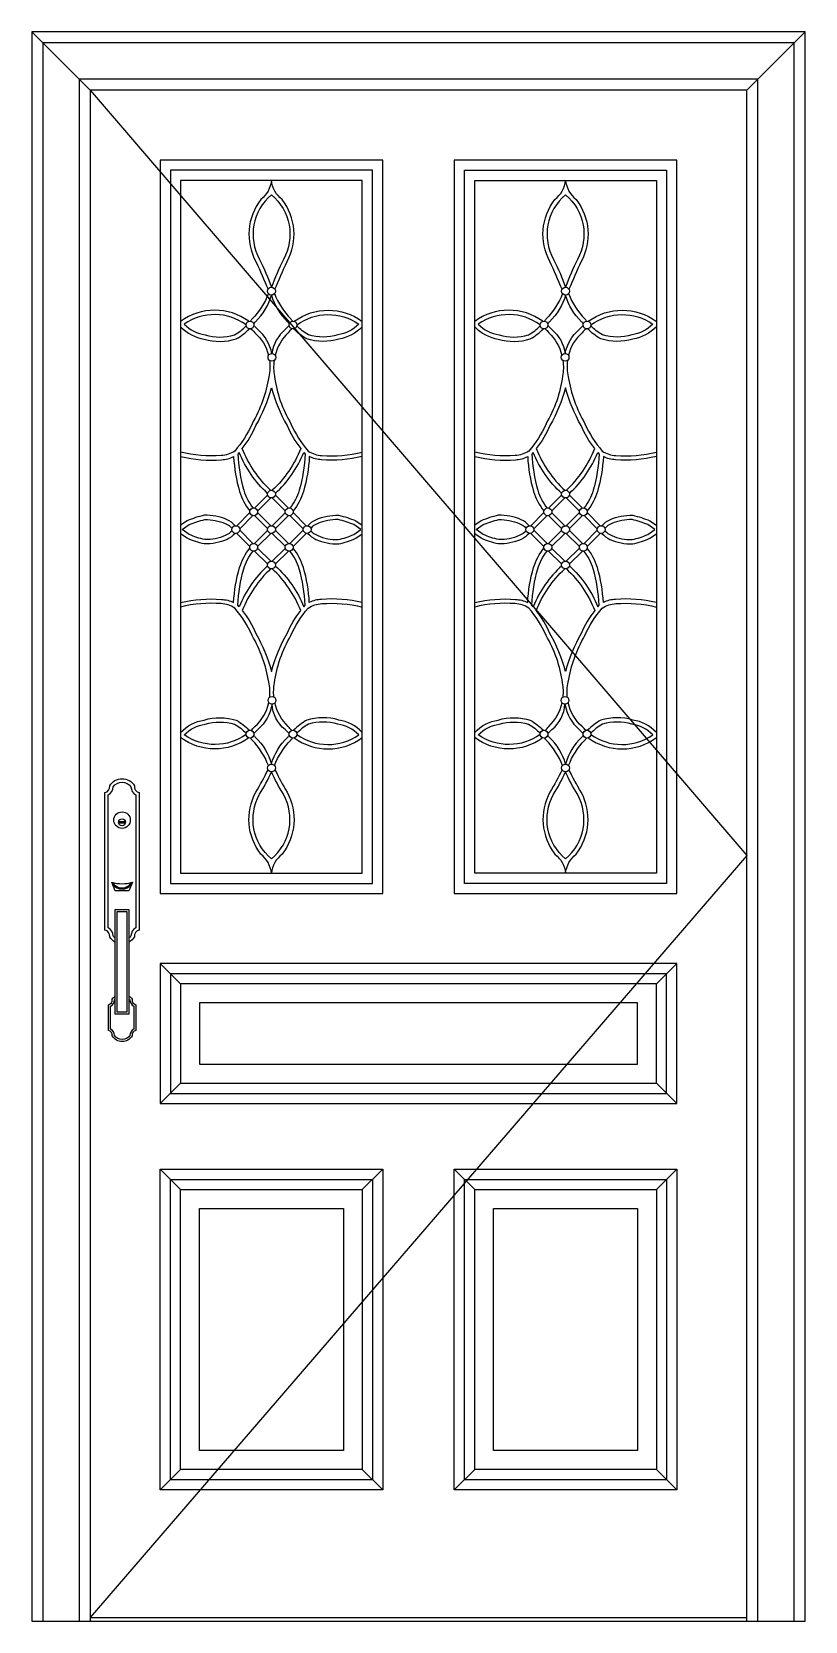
# Model space of a CAD drawing. Header units: metres. Extents: x 877 to 1937, y 764 to 2944.
import ezdxf

# ---------------------------------------------------------------- set-up
doc = ezdxf.new("R2010")
doc.units = ezdxf.units.M
for name, color, linetype in [('2', 2, 'Continuous'), ('3', 3, 'Continuous'), ('4', 4, 'Continuous'), ('6', 6, 'Continuous'), ('7', 7, 'Continuous')]:
    doc.layers.add(name, color=color, linetype=linetype)

msp = doc.modelspace()

# ---------------------------------------------------------------- linework, layer by layer
at = {"layer": '2'}
msp.add_line((877.36, 764.41), (1937.36, 764.41), dxfattribs=at)
at = {"layer": '3'}
for p, q in [((957.36, 2864.41), (877.36, 2944.41)), ((1857.36, 2864.41), (1937.36, 2944.41)), ((996.45, 1861.11), (1005.68, 1861.11)), ((996.45, 1859.23), (1005.68, 1859.23)), ((1081.36, 1638.41), (1053.36, 1666.41)), ((1733.36, 1638.41), (1761.36, 1666.41)), ((1081.36, 1502.41), (1053.36, 1474.41)), ((1733.36, 1502.41), (1761.36, 1474.41)), ((1081.36, 1356.41), (1053.36, 1384.41)), ((1330.36, 1356.41), (1358.36, 1384.41)), ((1484.36, 1356.41), (1456.36, 1384.41)), ((1733.36, 1356.41), (1761.36, 1384.41)), ((1081.36, 972.41), (1053.36, 944.41)), ((1330.36, 972.41), (1358.36, 944.41)), ((1484.36, 972.41), (1456.36, 944.41)), ((1733.36, 972.41), (1761.36, 944.41)), ((957.36, 769.41), (1857.36, 769.41))]:
    msp.add_line(p, q, dxfattribs=at)
for points in [[(1922.36, 764.41), (1922.36, 2929.41), (892.36, 2929.41), (892.36, 764.41)], [(1872.36, 764.41), (1872.36, 2879.41), (942.36, 2879.41), (942.36, 764.41)], [(957.36, 2864.41), (1857.36, 1814.41), (957.36, 769.41)], [(1182.6, 2291.21), (1200.64, 2309.25)], [(1204.82, 2305.08), (1186.78, 2287.04)], [(1224.95, 2287.04), (1206.9, 2305.08)], [(1229.13, 2291.21), (1211.09, 2309.25)], [(1585.6, 2291.21), (1603.64, 2309.25)], [(1589.78, 2287.04), (1607.82, 2305.08)], [(1609.9, 2305.08), (1627.95, 2287.04)], [(1632.13, 2291.21), (1614.09, 2309.25)], [(1176.33, 2284.94), (1158.25, 2266.86)], [(1180.51, 2280.76), (1162.26, 2262.51)], [(1200.64, 2262.73), (1182.6, 2280.76)], [(1186.78, 2284.94), (1204.82, 2266.9)], [(1206.91, 2266.9), (1224.95, 2284.94)], [(1229.13, 2280.76), (1211.09, 2262.73)], [(1249.47, 2262.51), (1231.22, 2280.76)], [(1235.4, 2284.94), (1253.48, 2266.86)], [(1579.33, 2284.94), (1561.25, 2266.86)], [(1565.26, 2262.51), (1583.51, 2280.76)], [(1585.6, 2280.76), (1603.64, 2262.73)], [(1607.82, 2266.9), (1589.78, 2284.94)], [(1627.95, 2284.94), (1609.91, 2266.9)], [(1614.09, 2262.73), (1632.13, 2280.76)], [(1634.22, 2280.76), (1652.47, 2262.51)], [(1638.4, 2284.94), (1656.48, 2266.86)], [(1176.33, 2238.42), (1158.25, 2256.5)], [(1162.26, 2260.84), (1180.51, 2242.59)], [(1182.6, 2242.59), (1200.64, 2260.63)], [(1186.78, 2238.42), (1204.82, 2256.45)], [(1206.91, 2256.45), (1224.95, 2238.42)], [(1211.09, 2260.63), (1229.13, 2242.59)], [(1231.22, 2242.59), (1249.47, 2260.84)], [(1235.4, 2238.42), (1253.48, 2256.5)], [(1579.33, 2238.42), (1561.25, 2256.5)], [(1583.51, 2242.59), (1565.26, 2260.84)], [(1603.64, 2260.63), (1585.6, 2242.59)], [(1607.82, 2256.45), (1589.78, 2238.42)], [(1627.95, 2238.42), (1609.91, 2256.45)], [(1632.13, 2242.59), (1614.09, 2260.63)], [(1652.47, 2260.84), (1634.22, 2242.59)], [(1638.4, 2238.42), (1656.48, 2256.5)], [(1182.6, 2232.14), (1200.64, 2214.1)], [(1204.82, 2218.28), (1186.78, 2236.32)], [(1224.95, 2236.32), (1206.9, 2218.28)], [(1229.13, 2232.14), (1211.09, 2214.1)], [(1585.6, 2232.14), (1603.64, 2214.1)], [(1589.78, 2236.32), (1607.82, 2218.28)], [(1609.9, 2218.28), (1627.95, 2236.32)], [(1632.13, 2232.14), (1614.09, 2214.1)]]:
    msp.add_lwpolyline(points, dxfattribs=at)
for points in [[(1067.36, 1776.41), (1344.36, 1776.41), (1344.36, 2754.41), (1067.36, 2754.41)], [(1747.36, 1776.41), (1470.36, 1776.41), (1470.36, 2754.41), (1747.36, 2754.41)], [(994.47, 1599.64), (994.47, 1737.85), (1007.66, 1737.85), (1007.66, 1599.64)], [(1067.36, 1652.41), (1067.36, 1488.41), (1747.36, 1488.41), (1747.36, 1652.41)], [(1344.36, 958.41), (1067.36, 958.41), (1067.36, 1370.41), (1344.36, 1370.41)], [(1470.36, 1370.41), (1747.36, 1370.41), (1747.36, 958.41), (1470.36, 958.41)]]:
    msp.add_lwpolyline(points, close=True, dxfattribs=at)
for points in [[(1210.56, 2591.17, -0.01), (1227.25, 2629.26, 0.3), (1220.32, 2714.46, -0.2), (1205.86, 2740.41, -0.2), (1191.4, 2714.46, 0.3), (1184.48, 2629.26, -0.01), (1201.17, 2591.17, -0.02)], [(1604.17, 2591.17, 0.01), (1587.48, 2629.26, -0.3), (1594.4, 2714.46, 0.2), (1608.86, 2740.41, 0.2), (1623.32, 2714.46, -0.3), (1630.25, 2629.26, 0.01), (1613.56, 2591.17, 0.02)], [(1205.86, 2720.89, 0.36), (1189.6, 2632.2, -0.03), (1205.86, 2593.98, -0.02)], [(1205.86, 2720.89, -0.36), (1222.13, 2632.2, 0.03), (1205.86, 2593.98, 0.02)], [(1608.86, 2720.89, 0.36), (1592.6, 2632.2, -0.03), (1608.86, 2593.98, -0.02)], [(1608.86, 2720.89, -0.36), (1625.13, 2632.2, 0.03), (1608.86, 2593.98, 0.02)], [(1201.61, 2585.43, -0.11), (1179.23, 2550.57, -0.01), (1177.02, 2547.59, -0.01)], [(1181.57, 2543.81, 0.01), (1183.75, 2546.74, 0.14), (1205.86, 2583.32)], [(1205.86, 2583.32, 0.14), (1227.98, 2546.74, 0.01), (1230.16, 2543.81, 0.01)], [(1210.11, 2585.43, 0.11), (1232.5, 2550.57, 0.01), (1234.71, 2547.59, 0.01)], [(1604.61, 2585.43, -0.11), (1582.23, 2550.57, -0.01), (1580.02, 2547.59, -0.01)], [(1608.86, 2583.32, -0.14), (1586.75, 2546.74, -0.01), (1584.57, 2543.81, -0.01)], [(1633.16, 2543.81, -0.01), (1630.98, 2546.74, -0.14), (1608.86, 2583.32)], [(1613.11, 2585.43, 0.11), (1635.5, 2550.57, 0.01), (1637.71, 2547.59, 0.01)], [(1174.63, 2547.3, 0.33), (1081.36, 2547.01)], [(1171.13, 2542.53, 0.32), (1086.29, 2543.27, 0.16), (1115.01, 2528.66, 0.15), (1155.21, 2528.66, 0.07), (1171.28, 2541.05, 0.07)], [(1237.1, 2547.3, -0.33), (1330.36, 2547.01)], [(1240.59, 2542.53, -0.32), (1325.43, 2543.27, -0.16), (1296.72, 2528.66, -0.15), (1256.52, 2528.66, -0.07), (1240.45, 2541.05, -0.07)], [(1577.63, 2547.3, 0.33), (1484.36, 2547.01)], [(1574.13, 2542.53, 0.32), (1489.29, 2543.27, 0.16), (1518.01, 2528.66, 0.15), (1558.21, 2528.66, 0.07), (1574.28, 2541.05, 0.07)], [(1640.1, 2547.3, -0.33), (1733.36, 2547.01)], [(1643.59, 2542.53, -0.32), (1728.43, 2543.27, -0.16), (1699.72, 2528.66, -0.15), (1659.52, 2528.66, -0.07), (1643.45, 2541.05, -0.07)], [(1081.36, 2539.87, 0.16), (1113.69, 2522.89, 0.15), (1157.58, 2523.22, 0.07), (1175.61, 2537.03, 0.07)], [(1177.77, 2537.13, -0.03), (1183.09, 2531.72, -0.15), (1201.89, 2500.68, -0.15)], [(1230, 2541.51, 0.02), (1224.43, 2535.88, 0.19), (1206.43, 2503.22, 0.17), (1187.29, 2535.88, 0.02), (1181.73, 2541.51)], [(1233.95, 2537.13, 0.03), (1228.63, 2531.72, 0.14), (1210.87, 2500.82, 0.14)], [(1330.36, 2539.87, -0.16), (1298.04, 2522.89, -0.15), (1254.15, 2523.22, -0.07), (1236.11, 2537.03, -0.07)], [(1484.36, 2539.87, 0.16), (1516.69, 2522.89, 0.15), (1560.58, 2523.22, 0.07), (1578.61, 2537.03, 0.07)], [(1580.77, 2537.13, -0.03), (1586.09, 2531.72, -0.14), (1603.85, 2500.82, -0.14)], [(1584.73, 2541.51, -0.02), (1590.29, 2535.88, -0.19), (1608.3, 2503.22, -0.17), (1627.43, 2535.88, -0.02), (1633, 2541.51)], [(1636.95, 2537.13, 0.03), (1631.63, 2531.72, 0.15), (1612.84, 2500.68, 0.15)], [(1733.36, 2539.87, -0.16), (1701.04, 2522.89, -0.15), (1657.15, 2523.22, -0.07), (1639.11, 2537.03, -0.07)], [(1203.26, 2493.6, -0.09), (1202.16, 2470.94, -0.09), (1179.2, 2406.86, -0.08), (1155.43, 2369.31, -0.13), (1136.86, 2363.27, -0.08), (1081.36, 2367.95, -0.08)], [(1209.42, 2493.48, 0.08), (1209.9, 2472.07, 0.1), (1232.53, 2406.86, 0.08), (1256.29, 2369.31, 0.13), (1274.87, 2363.27, 0.08), (1330.36, 2367.95, 0.08)], [(1605.3, 2493.48, -0.08), (1604.83, 2472.07, -0.1), (1582.2, 2406.86, -0.08), (1558.43, 2369.31, -0.13), (1539.86, 2363.27, -0.08), (1484.36, 2367.95, -0.08)], [(1611.46, 2493.6, 0.09), (1612.57, 2470.94, 0.09), (1635.53, 2406.86, 0.08), (1659.29, 2369.31, 0.13), (1677.87, 2363.27, 0.08), (1733.36, 2367.95, 0.08)], [(1204.73, 2315.51, -0.11), (1165.85, 2372.72, 0.06), (1184.5, 2404.25, 0.06), (1205.86, 2456.22), (1205.86, 2456.22, 0.06), (1227.22, 2404.25, 0.06), (1245.87, 2372.72, -0.11), (1207, 2315.51, -0.11)], [(1610, 2315.51, 0.11), (1648.87, 2372.72, -0.06), (1630.22, 2404.25, -0.06), (1608.86, 2456.22), (1608.86, 2456.22, -0.06), (1587.5, 2404.25, -0.06), (1568.85, 2372.72, 0.11), (1607.73, 2315.51, 0.11)], [(1081.36, 2361.86, 0.08), (1137.29, 2357.37, 0.1), (1154, 2361.77, 0.06), (1162.11, 2313.92, 0.1), (1176.36, 2287.18)], [(1200.62, 2311.26, -0.11), (1161.6, 2367.43), (1159.75, 2365.27, 0.06), (1167.78, 2315.57, 0.1), (1180.65, 2291.24, 0.1)], [(1211.11, 2311.26, 0.11), (1250.12, 2367.43), (1251.97, 2365.27, -0.06), (1243.95, 2315.57, -0.1), (1231.08, 2291.24, -0.1)], [(1330.36, 2361.86, -0.08), (1274.44, 2357.37, -0.1), (1257.72, 2361.77, -0.06), (1249.62, 2313.92, -0.1), (1235.37, 2287.18)], [(1484.36, 2361.86, 0.08), (1540.29, 2357.37, 0.1), (1557, 2361.77, 0.06), (1565.11, 2313.92, 0.1), (1579.36, 2287.18)], [(1603.62, 2311.26, -0.11), (1564.6, 2367.43), (1562.75, 2365.27, 0.06), (1570.78, 2315.57, 0.1), (1583.65, 2291.24, 0.1)], [(1614.11, 2311.26, 0.11), (1653.12, 2367.43), (1654.97, 2365.27, -0.06), (1646.95, 2315.57, -0.1), (1634.08, 2291.24, -0.1)], [(1733.36, 2361.86, -0.08), (1677.44, 2357.37, -0.1), (1660.72, 2361.77, -0.06), (1652.62, 2313.92, -0.1), (1638.37, 2287.18)], [(1155.91, 2266.9, 0.1), (1145.03, 2275.22, 0.11), (1113.73, 2281.29, 0.05), (1090.3, 2273.64), (1081.36, 2267.64)], [(1083.28, 2261.79), (1093.14, 2268.43, -0.05), (1114.46, 2275.4, -0.11), (1142.53, 2269.86, -0.13), (1151.88, 2263.2, -0.13)], [(1255.82, 2266.9, -0.1), (1266.7, 2275.22, -0.11), (1298, 2281.29, -0.05), (1321.42, 2273.64), (1330.36, 2267.64)], [(1328.44, 2261.79), (1318.59, 2268.43, 0.05), (1297.27, 2275.4, 0.11), (1269.2, 2269.86, 0.13), (1259.84, 2263.2, 0.13)], [(1558.91, 2266.9, 0.1), (1548.03, 2275.22, 0.11), (1516.73, 2281.29, 0.05), (1493.3, 2273.64), (1484.36, 2267.64)], [(1486.28, 2261.79), (1496.14, 2268.43, -0.05), (1517.46, 2275.4, -0.11), (1545.53, 2269.86, -0.13), (1554.88, 2263.2, -0.13)], [(1658.82, 2266.9, -0.1), (1669.7, 2275.22, -0.11), (1701, 2281.29, -0.05), (1724.42, 2273.64), (1733.36, 2267.64)], [(1731.44, 2261.79), (1721.59, 2268.43, 0.05), (1700.27, 2275.4, 0.11), (1672.2, 2269.86, 0.13), (1662.84, 2263.2, 0.13)], [(1155.91, 2256.46, -0.1), (1145.03, 2248.14, -0.11), (1113.73, 2242.06, -0.05), (1090.3, 2249.71), (1081.36, 2255.72)], [(1151.88, 2260.16, -0.13), (1142.53, 2253.49, -0.11), (1114.46, 2247.95, -0.05), (1093.14, 2254.92), (1083.28, 2261.56)], [(1255.82, 2256.46, 0.1), (1266.7, 2248.14, 0.11), (1298, 2242.06, 0.05), (1321.42, 2249.71), (1330.36, 2255.72)], [(1259.84, 2260.16, 0.13), (1269.2, 2253.49, 0.11), (1297.27, 2247.95, 0.05), (1318.59, 2254.92), (1328.44, 2261.56)], [(1558.91, 2256.46, -0.1), (1548.03, 2248.14, -0.11), (1516.73, 2242.06, -0.05), (1493.3, 2249.71), (1484.36, 2255.72)], [(1554.88, 2260.16, -0.13), (1545.53, 2253.49, -0.11), (1517.46, 2247.95, -0.05), (1496.14, 2254.92), (1486.28, 2261.56)], [(1658.82, 2256.46, 0.1), (1669.7, 2248.14, 0.11), (1701, 2242.06, 0.05), (1724.42, 2249.71), (1733.36, 2255.72)], [(1662.84, 2260.16, 0.13), (1672.2, 2253.49, 0.11), (1700.27, 2247.95, 0.05), (1721.59, 2254.92), (1731.44, 2261.56)], [(1081.36, 2161.5, -0.08), (1137.29, 2165.98, -0.1), (1154, 2161.58, -0.06), (1162.11, 2209.43, -0.1), (1176.36, 2236.18)], [(1200.62, 2212.09, 0.11), (1161.6, 2155.92), (1159.75, 2158.08, -0.06), (1167.78, 2207.78, -0.1), (1180.65, 2232.12, -0.1)], [(1211.11, 2212.09, -0.11), (1250.12, 2155.92), (1251.97, 2158.08, 0.06), (1243.95, 2207.78, 0.1), (1231.08, 2232.12, 0.1)], [(1330.36, 2161.5, 0.08), (1274.44, 2165.98, 0.1), (1257.72, 2161.58, 0.06), (1249.62, 2209.43, 0.1), (1235.37, 2236.18)], [(1484.36, 2161.5, -0.08), (1540.29, 2165.98, -0.1), (1557, 2161.58, -0.06), (1565.11, 2209.43, -0.1), (1579.36, 2236.18)], [(1603.62, 2212.09, 0.11), (1564.6, 2155.92), (1562.75, 2158.08, -0.06), (1570.78, 2207.78, -0.1), (1583.65, 2232.12, -0.1)], [(1614.11, 2212.09, -0.11), (1653.12, 2155.92), (1654.97, 2158.08, 0.06), (1646.95, 2207.78, 0.1), (1634.08, 2232.12, 0.1)], [(1733.36, 2161.5, 0.08), (1677.44, 2165.98, 0.1), (1660.72, 2161.58, 0.06), (1652.62, 2209.43, 0.1), (1638.37, 2236.18)], [(1204.73, 2207.84, 0.11), (1165.85, 2150.64, -0.06), (1184.5, 2119.11, -0.06), (1205.86, 2067.13), (1205.86, 2067.13, -0.06), (1227.22, 2119.11, -0.06), (1245.87, 2150.64, 0.11), (1207, 2207.84, 0.11)], [(1610, 2207.84, -0.11), (1648.87, 2150.64, 0.06), (1630.22, 2119.11, 0.06), (1608.86, 2067.13), (1608.86, 2067.13, 0.06), (1587.5, 2119.11, 0.06), (1568.85, 2150.64, -0.11), (1607.73, 2207.84, -0.11)], [(1203.5, 2031.76, 0.08), (1202.16, 2052.42, 0.09), (1179.2, 2116.49, 0.08), (1155.43, 2154.05, 0.13), (1136.86, 2160.09, 0.08), (1081.36, 2155.41, 0.08)], [(1209.15, 2032.1, -0.07), (1209.9, 2051.28, -0.1), (1232.53, 2116.49, -0.08), (1256.29, 2154.05, -0.13), (1274.87, 2160.09, -0.08), (1330.36, 2155.41, -0.08)], [(1605.58, 2032.1, 0.07), (1604.83, 2051.28, 0.1), (1582.2, 2116.49, 0.08), (1558.43, 2154.05, 0.13), (1539.86, 2160.09, 0.08), (1484.36, 2155.41, 0.08)], [(1611.23, 2031.76, -0.08), (1612.57, 2052.42, -0.09), (1635.53, 2116.49, -0.08), (1659.29, 2154.05, -0.13), (1677.87, 2160.09, -0.08), (1733.36, 2155.41, -0.08)], [(1177.77, 1986.23, 0.03), (1183.09, 1991.64, 0.16), (1202.28, 2024.3, 0.16)], [(1230, 1981.84, -0.02), (1224.43, 1987.47, -0.21), (1206.6, 2022.09, -0.17), (1187.29, 1987.47, -0.02), (1181.73, 1981.84)], [(1233.95, 1986.23, -0.03), (1228.63, 1991.64, -0.14), (1210.55, 2023.85, -0.14)], [(1580.77, 1986.23, 0.03), (1586.09, 1991.64, 0.14), (1604.17, 2023.85, 0.14)], [(1584.73, 1981.84, 0.02), (1590.29, 1987.47, 0.21), (1608.13, 2022.09, 0.17), (1627.43, 1987.47, 0.02), (1633, 1981.84)], [(1636.95, 1986.23, -0.03), (1631.63, 1991.64, -0.16), (1612.45, 2024.3, -0.16)], [(1081.36, 1983.49, -0.16), (1113.69, 2000.47, -0.15), (1157.58, 2000.14, -0.07), (1175.61, 1986.33, -0.07)], [(1171.13, 1980.82, -0.32), (1086.29, 1980.09, -0.16), (1115.01, 1994.69, -0.15), (1155.21, 1994.69, -0.07), (1171.28, 1982.31, -0.07)], [(1330.36, 1983.49, 0.16), (1298.04, 2000.47, 0.15), (1254.15, 2000.14, 0.07), (1236.11, 1986.33, 0.07)], [(1240.59, 1980.82, 0.32), (1325.43, 1980.09, 0.16), (1296.72, 1994.69, 0.15), (1256.52, 1994.69, 0.07), (1240.45, 1982.31, 0.07)], [(1484.36, 1983.49, -0.16), (1516.69, 2000.47, -0.15), (1560.58, 2000.14, -0.07), (1578.61, 1986.33, -0.07)], [(1574.13, 1980.82, -0.32), (1489.29, 1980.09, -0.16), (1518.01, 1994.69, -0.15), (1558.21, 1994.69, -0.07), (1574.28, 1982.31, -0.07)], [(1733.36, 1983.49, 0.16), (1701.04, 2000.47, 0.15), (1657.15, 2000.14, 0.07), (1639.11, 1986.33, 0.07)], [(1643.59, 1980.82, 0.32), (1728.43, 1980.09, 0.16), (1699.72, 1994.69, 0.15), (1659.52, 1994.69, 0.07), (1643.45, 1982.31, 0.07)], [(1174.63, 1976.06, -0.33), (1081.36, 1976.35)], [(1201.61, 1937.92, 0.11), (1179.23, 1972.78, 0.01), (1177.02, 1975.76, 0.01)], [(1181.57, 1979.54, -0.01), (1183.75, 1976.62, -0.14), (1205.86, 1940.04)], [(1205.86, 1940.04, -0.14), (1227.98, 1976.62, -0.01), (1230.16, 1979.54, -0.01)], [(1210.11, 1937.92, -0.11), (1232.5, 1972.78, -0.01), (1234.71, 1975.76, -0.01)], [(1237.1, 1976.06, 0.33), (1330.36, 1976.35)], [(1577.63, 1976.06, -0.33), (1484.36, 1976.35)], [(1604.61, 1937.92, 0.11), (1582.23, 1972.78, 0.01), (1580.02, 1975.76, 0.01)], [(1608.86, 1940.04, 0.14), (1586.75, 1976.62, 0.01), (1584.57, 1979.54, 0.01)], [(1633.16, 1979.54, 0.01), (1630.98, 1976.62, 0.14), (1608.86, 1940.04)], [(1613.11, 1937.92, -0.11), (1635.5, 1972.78, -0.01), (1637.71, 1975.76, -0.01)], [(1640.1, 1976.06, 0.33), (1733.36, 1976.35)], [(1210.56, 1932.18, 0.02), (1227.25, 1901.56, -0.3), (1220.32, 1816.35, 0.2), (1205.86, 1790.41, 0.2), (1191.4, 1816.35, -0.3), (1184.48, 1901.56, 0.02), (1201.17, 1932.18, 0.02)], [(1205.86, 1809.93, -0.36), (1189.6, 1898.61, 0.03), (1205.86, 1929.38, 0.02)], [(1205.86, 1809.93, 0.36), (1222.13, 1898.61, -0.03), (1205.86, 1929.38, -0.02)], [(1604.17, 1932.18, -0.02), (1587.48, 1901.56, 0.3), (1594.4, 1816.35, -0.2), (1608.86, 1790.41, -0.2), (1623.32, 1816.35, 0.3), (1630.25, 1901.56, -0.02), (1613.56, 1932.18, -0.02)], [(1608.86, 1809.93, -0.36), (1592.6, 1898.61, 0.03), (1608.86, 1929.38, 0.02)], [(1608.86, 1809.93, 0.36), (1625.13, 1898.61, -0.03), (1608.86, 1929.38, -0.02)], [(991.64, 1701.52, -0.06), (988.89, 1704.33, 0.26), (982.22, 1715.58), (982.22, 1897.71, 0.26), (988.89, 1908.96, -0.5), (1013.25, 1908.96, 0.26), (1019.92, 1897.71), (1019.92, 1715.58, 0.26), (1013.25, 1704.33, -0.06), (1010.49, 1701.52, -0.06)], [(988.76, 1777.48, 0.2), (997.52, 1770.36), (1004.62, 1770.36, 0.2), (1013.38, 1777.48, 0.19)], [(1010.49, 1618.46, -0.04), (1011.93, 1616.78, 0.29), (1017.26, 1608.03), (1017.26, 1576.61, 0.29), (1011.93, 1567.86, -0.51), (990.56, 1567.86, 0.29), (985.22, 1576.61), (985.22, 1608.03, 0.29), (990.56, 1616.78, -0.03), (991.64, 1618.1, -0.03)]]:
    msp.add_lwpolyline(points, format="xyb", dxfattribs=at)
msp.add_circle((1001.07, 1860.17), 4.71, dxfattribs=at)
at = {"layer": '4'}
msp.add_lwpolyline([(1937.36, 764.41), (1937.36, 2944.41), (877.36, 2944.41), (877.36, 764.41)], dxfattribs=at)
at = {"layer": '6'}
for centre in [(1205.86, 2588.65), (1608.86, 2588.65), (1176.46, 2542.29), (1235.27, 2542.29), (1579.46, 2542.29), (1638.27, 2542.29), (1206.43, 2497.89), (1608.3, 2497.89), (1205.86, 2310.31), (1608.86, 2310.31), (1181.55, 2285.99), (1230.17, 2285.99), (1584.55, 2285.99), (1633.17, 2285.99), (1156.99, 2261.68), (1205.86, 2261.68), (1254.73, 2261.68), (1559.99, 2261.68), (1608.86, 2261.68), (1657.73, 2261.68), (1181.55, 2237.37), (1230.17, 2237.37), (1584.55, 2237.37), (1633.17, 2237.37), (1205.86, 2213.05), (1608.86, 2213.05), (1206.6, 2027.42), (1608.13, 2027.42), (1176.46, 1981.06), (1235.27, 1981.06), (1579.46, 1981.06), (1638.27, 1981.06), (1205.86, 1934.71), (1608.86, 1934.71)]:
    msp.add_circle(centre, 5.33, dxfattribs=at)
at = {"layer": '7'}
msp.add_lwpolyline([(1857.36, 764.41), (1857.36, 2864.41), (957.36, 2864.41), (957.36, 764.41)], dxfattribs=at)
for points in [[(1053.36, 1762.41), (1358.36, 1762.41), (1358.36, 2768.41), (1053.36, 2768.41)], [(1761.36, 2768.41), (1456.36, 2768.41), (1456.36, 1762.41), (1761.36, 1762.41)], [(1081.36, 1790.41), (1330.36, 1790.41), (1330.36, 2740.41), (1081.36, 2740.41)], [(1733.36, 1790.41), (1484.36, 1790.41), (1484.36, 2740.41), (1733.36, 2740.41)], [(991.64, 1596.81), (991.64, 1740.67), (1010.49, 1740.67), (1010.49, 1596.81)], [(1053.36, 1666.41), (1053.36, 1474.41), (1761.36, 1474.41), (1761.36, 1666.41)], [(1081.36, 1638.41), (1081.36, 1502.41), (1733.36, 1502.41), (1733.36, 1638.41)], [(1107.36, 1612.41), (1107.36, 1528.41), (1707.36, 1528.41), (1707.36, 1612.41)], [(1358.36, 944.41), (1053.36, 944.41), (1053.36, 1384.41), (1358.36, 1384.41)], [(1456.36, 1384.41), (1761.36, 1384.41), (1761.36, 944.41), (1456.36, 944.41)], [(1330.36, 972.41), (1081.36, 972.41), (1081.36, 1356.41), (1330.36, 1356.41)], [(1484.36, 1356.41), (1733.36, 1356.41), (1733.36, 972.41), (1484.36, 972.41)], [(1304.36, 998.41), (1107.36, 998.41), (1107.36, 1330.41), (1304.36, 1330.41)], [(1510.36, 1330.41), (1707.36, 1330.41), (1707.36, 998.41), (1510.36, 998.41)]]:
    msp.add_lwpolyline(points, close=True, dxfattribs=at)
for points in [[(991.64, 1695.92, -0.13), (984.1, 1702.98, 0.39), (977.51, 1712.4), (977.51, 1900.88, 0.39), (984.1, 1910.31, -0.56), (1018.03, 1910.31, 0.39), (1024.63, 1900.88), (1024.63, 1712.4, 0.39), (1018.03, 1702.98, -0.13), (1010.49, 1695.92, -0.13)], [(986.93, 1778.01, 0.22), (997.32, 1768.95), (1004.82, 1768.95, 0.22), (1015.2, 1778.01, 0.22)], [(1010.49, 1622.14, -0.1), (1014.81, 1617.55, 0.39), (1020.09, 1610.01), (1020.09, 1574.63, 0.39), (1014.81, 1567.09, -0.56), (987.67, 1567.09, 0.39), (982.39, 1574.63), (982.39, 1610.01, 0.39), (987.67, 1617.55, -0.09), (991.64, 1621.88, -0.09)]]:
    msp.add_lwpolyline(points, format="xyb", dxfattribs=at)
msp.add_lwpolyline([(986.93, 1778.01, 0.15), (1015.2, 1778.01), (1010.49, 1766.12), (991.64, 1766.12)], format="xyb", close=True, dxfattribs=at)
msp.add_circle((1001.07, 1863.19), 11.31, dxfattribs=at)

doc.saveas('drawing.dxf')
